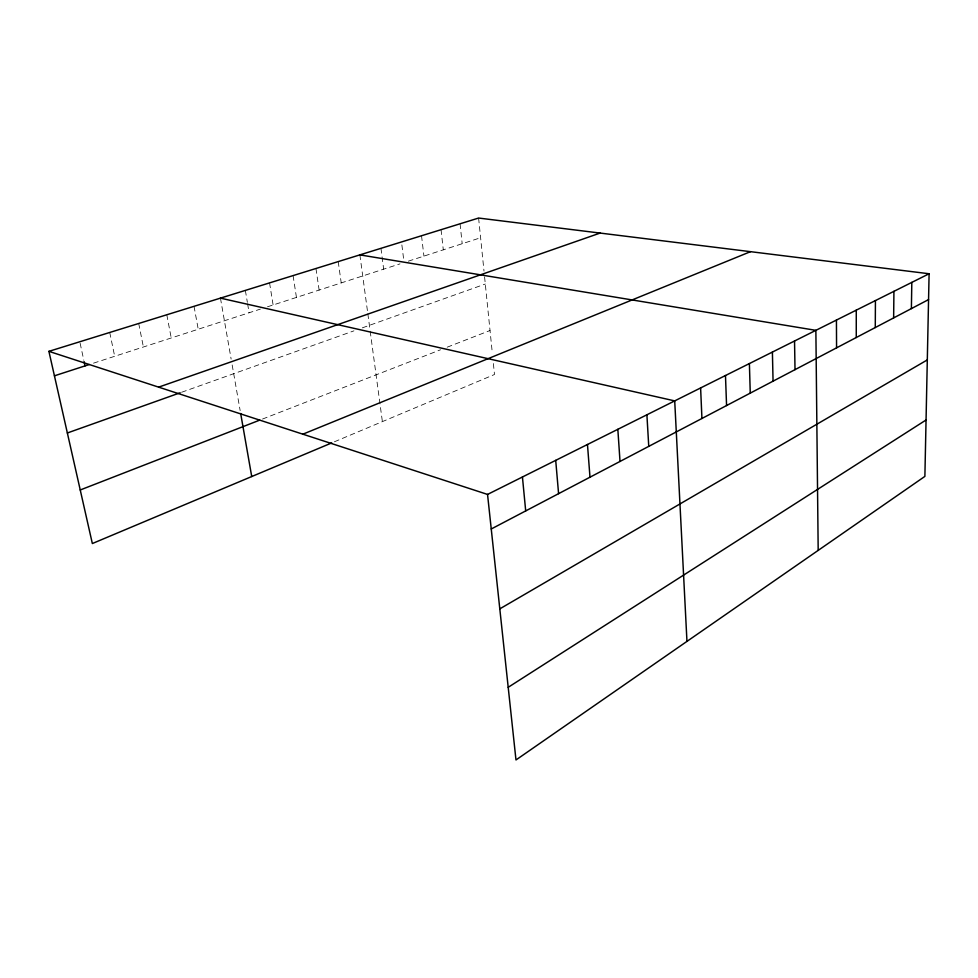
<?xml version="1.0" encoding="UTF-8"?>
<svg xmlns="http://www.w3.org/2000/svg" width="978" height="978" viewBox="0 0 978 978"><rect width="100%" height="100%" fill="white"/><g stroke="black" fill="none" stroke-linecap="round" stroke-linejoin="round"><path stroke-width="0.73" stroke-dasharray="4.89 3.67" d="M334.403 441.787L494.489 374.501L493.156 361.383M262.507 419.049L440.528 349.782M447.215 347.178L490.027 330.515M181.602 392.264L353.914 330.857M362.349 327.85L485.308 284.036M93.509 363.156L260.405 309.097M267.459 306.811L399.978 263.877M408.315 261.175L480.614 237.752M80.11 343.18L83.802 360.222M109.732 332.483L114.683 356.298M138.705 323.486L143.399 346.994M166.798 314.782L171.236 337.985M194.035 306.322L198.228 329.231M220.453 298.131L231.138 359.097M232.165 364.941L240.16 410.589M245.356 290.405L247.361 302.324M247.605 303.816L249.109 312.752M269.561 282.899L273.106 304.977M293.082 275.6L296.444 297.422M315.955 268.51L319.134 290.063M338.217 261.603L341.224 282.911M359.88 254.879L367.642 312.361M367.838 313.804L369.99 329.745M370.185 331.212L382.386 421.616M380.968 248.339L383.657 269.17M401.872 244.903L403.877 261.089M421.53 235.759L423.926 256.114M441.041 229.708L443.303 249.842M460.063 223.803L462.191 243.73M478.609 218.045L484 271.102M484.575 276.847L492.276 352.642"/><path stroke-width="1.47" d="M856.263 337.52L856.276 310.148M875.273 327.544L875.432 300.576M893.635 317.911L893.929 291.334M911.386 308.608L911.814 282.397M48.9 351.346L478.609 218.045L929.1 273.754L924.882 476.396L515.981 759.955L487.545 494.428L48.9 351.346L92.348 543.536L331.725 442.912M508.205 687.302L926.056 419.99M499.795 608.866L927.303 359.916M491.249 528.988L928.562 299.598M487.545 494.428L929.1 273.754M302.85 434.183L750.505 251.664M80.233 489.978L259.72 420.137M67.348 432.985L180.16 392.777M158.619 387.141L600.113 233.07M54.426 375.821L89.267 364.525M359.88 254.879L815.872 330.344L818.183 550.382M220.453 298.131L674.71 400.894L686.959 641.385M84.12 361.64L85.037 365.906M240.674 413.511L251.725 476.543M522.435 476.995L525.699 510.919M555.712 460.369L558.585 493.67M587.472 444.489L589.991 477.191M617.839 429.305L620.015 461.445M646.898 414.794L648.756 446.371M700.615 387.948L701.935 418.474M725.48 375.515L726.568 405.552M749.392 363.571L750.26 393.119M772.4 352.068L773.06 381.163M794.539 341.004L795.016 369.647M836.434 320.063L836.569 347.85"/></g></svg>
